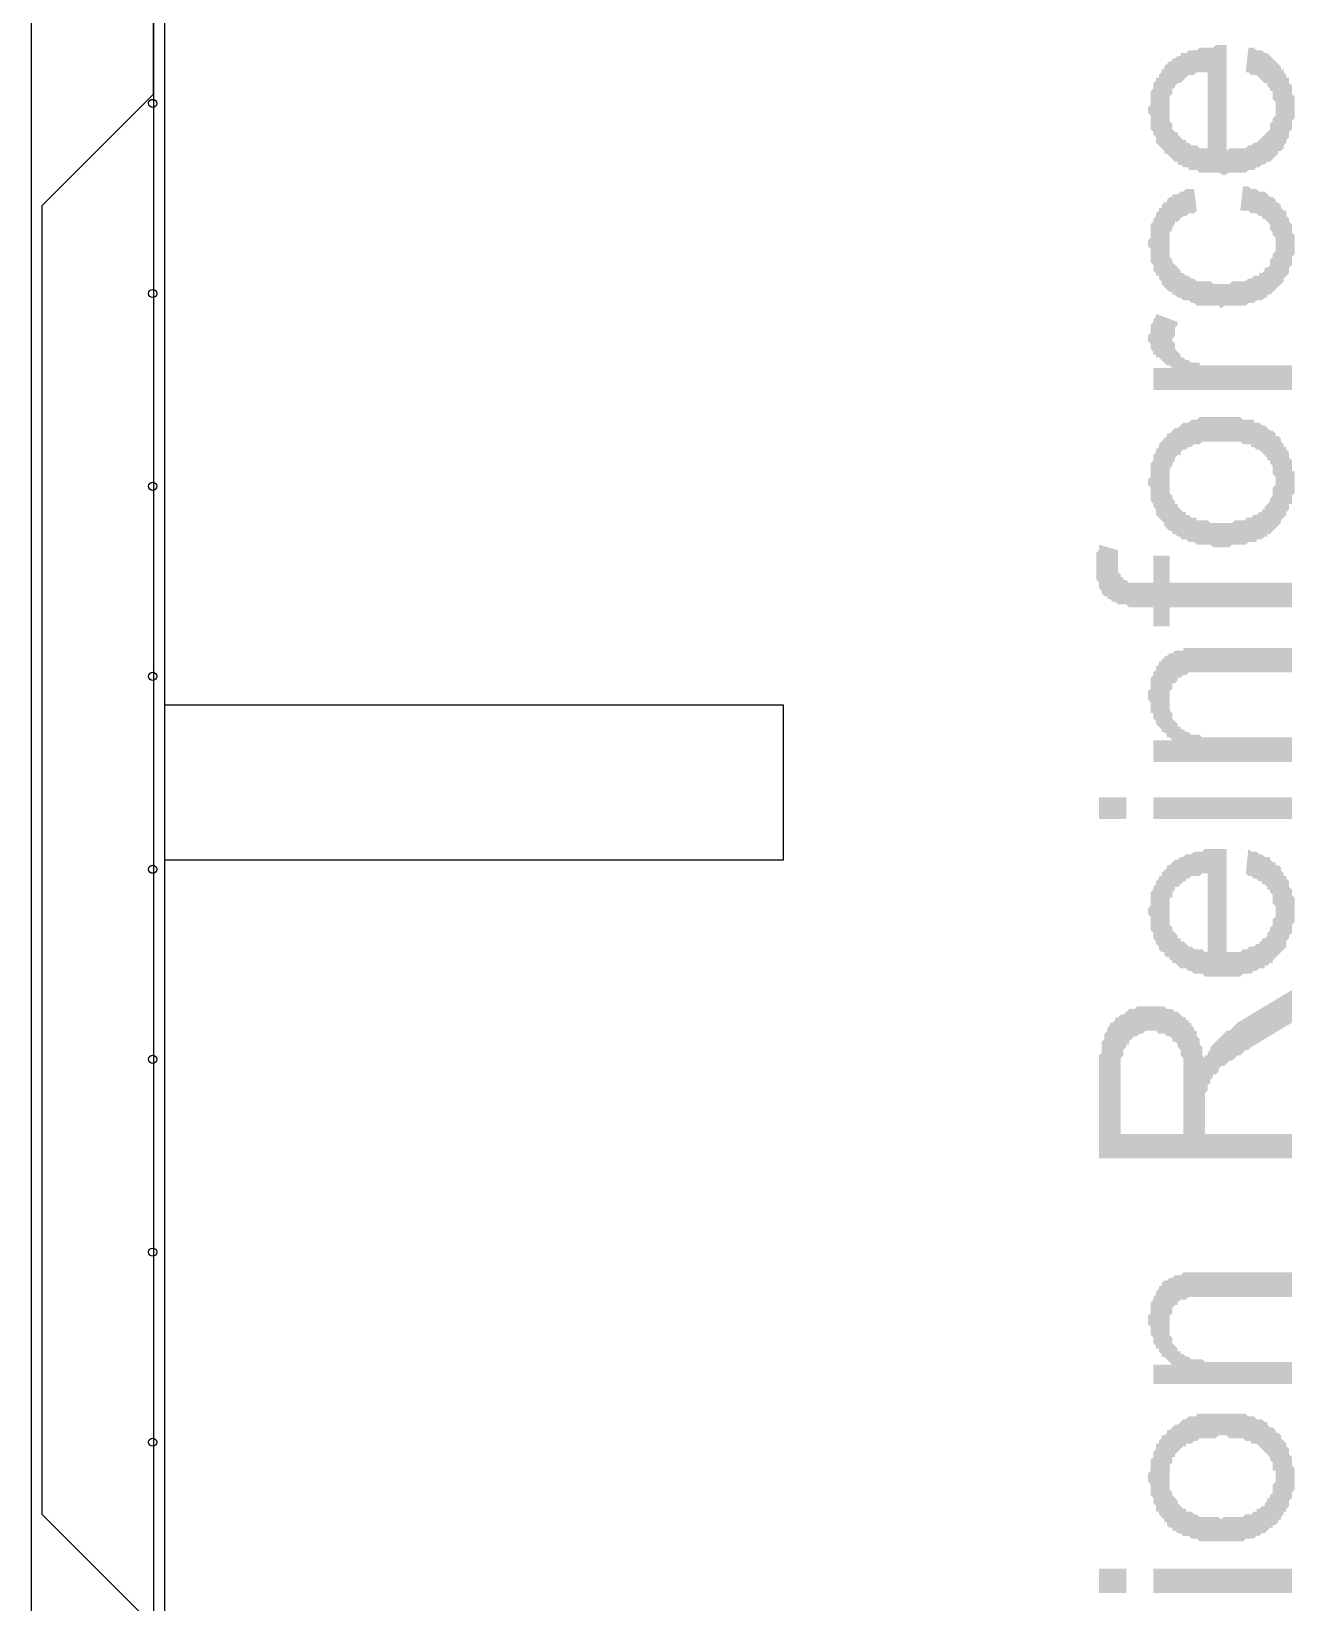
# Model space of a CAD drawing. Header units: millimetres. Extents: x 1427 to 15417, y 3138 to 22257.
# Drawn here: x 12480 to 14130, y 7744 to 9796 of the extents above; entities that cross this region are included whole.
import ezdxf

# ---------------------------------------------------------------- set-up
doc = ezdxf.new("R2010")
doc.units = ezdxf.units.MM
doc.layers.add('PDF_0', color=7, linetype='Continuous')

msp = doc.modelspace()

# ---------------------------------------------------------------- hatches: boundary and pattern name
at = {"layer": 'PDF_0', "transparency": 33554559}
h = msp.add_hatch(color=256, dxfattribs=at)
h.paths.add_polyline_path([(14065.8, 9742.9), (14069.3, 9774.9), (14072.9, 9774.9), (14076.4, 9774.9), (14079.9, 9771.3), (14083.5, 9771.3), (14087, 9771.3), (14090.6, 9767.8), (14094.1, 9767.8), (14097.7, 9764.2), (14097.7, 9764.2), (14101.2, 9760.7), (14104.8, 9757.1), (14104.8, 9757.1), (14108.3, 9753.6), (14111.9, 9750), (14111.9, 9750), (14111.9, 9746.5), (14115.4, 9746.5), (14115.4, 9742.9), (14119, 9739.4), (14119, 9735.8), (14122.5, 9735.8), (14122.5, 9732.3), (14122.5, 9728.7), (14126.1, 9725.2), (14126.1, 9721.6), (14126.1, 9718.1), (14126.1, 9714.6), (14129.6, 9711), (14129.6, 9707.5), (14129.6, 9703.9), (14129.6, 9700.4), (14129.6, 9696.8), (14129.6, 9696.8), (14129.6, 9693.3), (14129.6, 9689.7), (14129.6, 9686.2), (14129.6, 9682.6), (14126.1, 9679.1), (14126.1, 9675.5), (14126.1, 9672), (14126.1, 9668.4), (14122.5, 9664.9), (14122.5, 9661.3), (14122.5, 9657.8), (14119, 9654.3), (14119, 9650.7), (14119, 9650.7), (14115.4, 9647.2), (14115.4, 9643.6), (14111.9, 9640.1), (14108.3, 9640.1), (14108.3, 9636.5), (14104.8, 9633), (14104.8, 9633), (14101.2, 9629.4), (14101.2, 9629.4), (14097.7, 9625.9), (14094.1, 9625.9), (14090.6, 9622.3), (14090.6, 9622.3), (14087, 9622.3), (14083.5, 9618.8), (14079.9, 9618.8), (14076.4, 9615.2), (14076.4, 9615.2), (14072.9, 9615.2), (14069.3, 9615.2), (14065.8, 9611.7), (14062.2, 9611.7), (14058.7, 9611.7), (14055.1, 9611.7), (14051.6, 9611.7), (14048, 9611.7), (14044.5, 9611.7), (14037.4, 9608.1), (14037.4, 9608.1), (14030.3, 9611.7), (14026.7, 9611.7), (14023.2, 9611.7), (14019.6, 9611.7), (14016.1, 9611.7), (14012.6, 9611.7), (14009, 9611.7), (14005.5, 9611.7), (14001.9, 9615.2), (13998.4, 9615.2), (13994.8, 9615.2), (13991.3, 9615.2), (13991.3, 9618.8), (13987.7, 9618.8), (13984.2, 9618.8), (13980.6, 9622.3), (13977.1, 9622.3), (13977.1, 9625.9), (13973.5, 9625.9), (13970, 9629.4), (13970, 9629.4), (13966.4, 9633), (13966.4, 9633), (13962.9, 9636.5), (13959.3, 9636.5), (13959.3, 9640.1), (13955.8, 9643.6), (13952.3, 9647.2), (13952.3, 9647.2), (13948.7, 9650.7), (13948.7, 9654.3), (13948.7, 9657.8), (13945.2, 9661.3), (13945.2, 9664.9), (13945.2, 9664.9), (13941.6, 9668.4), (13941.6, 9672), (13941.6, 9675.5), (13941.6, 9679.1), (13941.6, 9682.6), (13941.6, 9686.2), (13938.1, 9689.7), (13938.1, 9693.3), (13938.1, 9693.3), (13938.1, 9696.8), (13941.6, 9700.4), (13941.6, 9703.9), (13941.6, 9707.5), (13941.6, 9711), (13941.6, 9714.6), (13941.6, 9718.1), (13945.2, 9721.6), (13945.2, 9725.2), (13945.2, 9728.7), (13948.7, 9732.3), (13948.7, 9735.8), (13952.3, 9735.8), (13952.3, 9739.4), (13955.8, 9742.9), (13955.8, 9746.5), (13959.3, 9746.5), (13959.3, 9750), (13962.9, 9753.6), (13962.9, 9753.6), (13966.4, 9757.1), (13970, 9757.1), (13970, 9760.7), (13973.5, 9760.7), (13977.1, 9764.2), (13980.6, 9764.2), (13980.6, 9767.8), (13984.2, 9767.8), (13987.7, 9767.8), (13991.3, 9771.3), (13994.8, 9771.3), (13998.4, 9771.3), (14001.9, 9771.3), (14005.5, 9774.9), (14009, 9774.9), (14012.6, 9774.9), (14016.1, 9774.9), (14019.6, 9774.9), (14023.2, 9774.9), (14026.7, 9778.4), (14030.3, 9778.4), (14033.8, 9778.4), (14033.8, 9778.4), (14037.4, 9778.4), (14040.9, 9778.4), (14040.9, 9778.4), (14040.9, 9640.1), (14044.5, 9643.6), (14051.6, 9643.6), (14055.1, 9643.6), (14058.7, 9643.6), (14062.2, 9643.6), (14065.8, 9643.6), (14069.3, 9647.2), (14069.3, 9647.2), (14072.9, 9647.2), (14076.4, 9650.7), (14079.9, 9650.7), (14083.5, 9654.3), (14083.5, 9654.3), (14087, 9657.8), (14087, 9657.8), (14090.6, 9661.3), (14094.1, 9664.9), (14094.1, 9664.9), (14097.7, 9668.4), (14097.7, 9672), (14097.7, 9675.5), (14101.2, 9679.1), (14101.2, 9682.6), (14101.2, 9682.6), (14104.8, 9686.2), (14104.8, 9689.7), (14104.8, 9693.3), (14104.8, 9696.8), (14104.8, 9700.4), (14104.8, 9703.9), (14101.2, 9707.5), (14101.2, 9711), (14101.2, 9714.6), (14101.2, 9718.1), (14097.7, 9718.1), (14097.7, 9721.6), (14094.1, 9725.2), (14094.1, 9728.7), (14090.6, 9728.7), (14087, 9732.3), (14087, 9732.3), (14083.5, 9735.8), (14079.9, 9739.4), (14076.4, 9739.4), (14072.9, 9739.4), (14069.3, 9742.9), (14065.8, 9742.9), (14065.8, 9742.9)], flags=0)
h.paths.add_polyline_path([(14016.1, 9643.6), (14016.1, 9742.9), (14012.6, 9742.9), (14009, 9742.9), (14005.5, 9742.9), (14001.9, 9742.9), (13998.4, 9739.4), (13994.8, 9739.4), (13991.3, 9739.4), (13987.7, 9735.8), (13987.7, 9735.8), (13984.2, 9732.3), (13984.2, 9732.3), (13980.6, 9728.7), (13977.1, 9728.7), (13973.5, 9725.2), (13973.5, 9721.6), (13970, 9721.6), (13970, 9718.1), (13970, 9714.6), (13966.4, 9711), (13966.4, 9707.5), (13966.4, 9703.9), (13966.4, 9700.4), (13966.4, 9696.8), (13966.4, 9693.3), (13966.4, 9689.7), (13966.4, 9686.2), (13966.4, 9682.6), (13966.4, 9682.6), (13966.4, 9679.1), (13970, 9675.5), (13970, 9672), (13970, 9668.4), (13973.5, 9664.9), (13977.1, 9664.9), (13977.1, 9661.3), (13980.6, 9657.8), (13980.6, 9657.8), (13984.2, 9654.3), (13987.7, 9654.3), (13987.7, 9650.7), (13991.3, 9650.7), (13994.8, 9647.2), (13998.4, 9647.2), (14001.9, 9647.2), (14005.5, 9643.6), (14009, 9643.6), (14012.6, 9643.6), (14016.1, 9643.6), (14016.1, 9643.6)], flags=0)
for points in [[(14058.7, 9562), (14062.2, 9593.9), (14065.8, 9593.9), (14069.3, 9593.9), (14072.9, 9590.4), (14076.4, 9590.4), (14079.9, 9590.4), (14083.5, 9586.8), (14087, 9586.8), (14090.6, 9586.8), (14094.1, 9583.3), (14094.1, 9583.3), (14097.7, 9579.8), (14101.2, 9579.8), (14104.8, 9576.2), (14104.8, 9572.7), (14108.3, 9572.7), (14111.9, 9569.1), (14111.9, 9569.1), (14111.9, 9565.6), (14115.4, 9562), (14119, 9562), (14119, 9558.5), (14119, 9554.9), (14122.5, 9551.4), (14122.5, 9547.8), (14126.1, 9544.3), (14126.1, 9544.3), (14126.1, 9540.7), (14126.1, 9537.2), (14126.1, 9533.6), (14129.6, 9530.1), (14129.6, 9526.5), (14129.6, 9523), (14129.6, 9519.5), (14129.6, 9515.9), (14129.6, 9512.4), (14129.6, 9508.8), (14129.6, 9505.3), (14126.1, 9501.7), (14126.1, 9498.2), (14126.1, 9494.6), (14126.1, 9491.1), (14122.5, 9487.5), (14122.5, 9484), (14122.5, 9480.4), (14119, 9476.9), (14119, 9476.9), (14115.4, 9473.3), (14115.4, 9469.8), (14111.9, 9466.2), (14111.9, 9466.2), (14108.3, 9462.7), (14104.8, 9459.2), (14104.8, 9459.2), (14101.2, 9455.6), (14101.2, 9455.6), (14097.7, 9452.1), (14094.1, 9452.1), (14094.1, 9448.5), (14090.6, 9448.5), (14087, 9445), (14083.5, 9445), (14079.9, 9445), (14076.4, 9441.4), (14076.4, 9441.4), (14072.9, 9441.4), (14069.3, 9441.4), (14065.8, 9437.9), (14062.2, 9437.9), (14058.7, 9437.9), (14055.1, 9437.9), (14051.6, 9437.9), (14048, 9437.9), (14044.5, 9437.9), (14037.4, 9437.9), (14033.8, 9434.3), (14033.8, 9434.3), (14030.3, 9437.9), (14026.7, 9437.9), (14023.2, 9437.9), (14019.6, 9437.9), (14016.1, 9437.9), (14012.6, 9437.9), (14009, 9437.9), (14005.5, 9437.9), (14001.9, 9437.9), (13998.4, 9441.4), (13994.8, 9441.4), (13994.8, 9441.4), (13991.3, 9445), (13987.7, 9445), (13984.2, 9445), (13984.2, 9445), (13980.6, 9448.5), (13977.1, 9448.5), (13973.5, 9452.1), (13970, 9452.1), (13970, 9455.6), (13966.4, 9455.6), (13962.9, 9459.2), (13959.3, 9462.7), (13959.3, 9462.7), (13955.8, 9466.2), (13955.8, 9469.8), (13952.3, 9473.3), (13952.3, 9473.3), (13952.3, 9476.9), (13948.7, 9476.9), (13948.7, 9480.4), (13945.2, 9484), (13945.2, 9487.5), (13945.2, 9491.1), (13941.6, 9494.6), (13941.6, 9498.2), (13941.6, 9501.7), (13941.6, 9505.3), (13941.6, 9508.8), (13941.6, 9512.4), (13938.1, 9515.9), (13938.1, 9519.5), (13938.1, 9519.5), (13938.1, 9523), (13941.6, 9526.5), (13941.6, 9530.1), (13941.6, 9533.6), (13941.6, 9537.2), (13941.6, 9540.7), (13941.6, 9544.3), (13945.2, 9547.8), (13945.2, 9551.4), (13945.2, 9551.4), (13948.7, 9554.9), (13948.7, 9558.5), (13952.3, 9562), (13952.3, 9565.6), (13955.8, 9565.6), (13955.8, 9565.6), (13955.8, 9569.1), (13959.3, 9572.7), (13962.9, 9572.7), (13962.9, 9576.2), (13966.4, 9579.8), (13970, 9579.8), (13970, 9583.3), (13973.5, 9583.3), (13977.1, 9583.3), (13980.6, 9586.8), (13984.2, 9586.8), (13987.7, 9590.4), (13991.3, 9590.4), (13994.8, 9590.4), (13998.4, 9590.4), (14001.9, 9562), (13998.4, 9558.5), (13994.8, 9558.5), (13991.3, 9558.5), (13987.7, 9554.9), (13984.2, 9554.9), (13980.6, 9551.4), (13980.6, 9551.4), (13977.1, 9547.8), (13973.5, 9547.8), (13973.5, 9547.8), (13973.5, 9544.3), (13970, 9540.7), (13970, 9537.2), (13966.4, 9533.6), (13966.4, 9530.1), (13966.4, 9526.5), (13966.4, 9523), (13966.4, 9519.5), (13966.4, 9519.5), (13966.4, 9515.9), (13966.4, 9512.4), (13966.4, 9508.8), (13966.4, 9505.3), (13966.4, 9501.7), (13970, 9498.2), (13970, 9498.2), (13970, 9494.6), (13973.5, 9491.1), (13977.1, 9487.5), (13977.1, 9487.5), (13980.6, 9484), (13980.6, 9480.4), (13984.2, 9480.4), (13984.2, 9480.4), (13987.7, 9476.9), (13991.3, 9476.9), (13994.8, 9473.3), (13994.8, 9473.3), (13998.4, 9473.3), (14001.9, 9469.8), (14005.5, 9469.8), (14009, 9469.8), (14012.6, 9469.8), (14016.1, 9469.8), (14019.6, 9469.8), (14023.2, 9466.2), (14026.7, 9466.2), (14033.8, 9466.2), (14033.8, 9466.2), (14037.4, 9466.2), (14044.5, 9466.2), (14048, 9469.8), (14051.6, 9469.8), (14055.1, 9469.8), (14058.7, 9469.8), (14062.2, 9469.8), (14065.8, 9469.8), (14069.3, 9473.3), (14072.9, 9473.3), (14072.9, 9473.3), (14076.4, 9476.9), (14079.9, 9476.9), (14083.5, 9476.9), (14083.5, 9480.4), (14087, 9480.4), (14087, 9480.4), (14090.6, 9484), (14090.6, 9487.5), (14094.1, 9487.5), (14097.7, 9491.1), (14097.7, 9494.6), (14097.7, 9498.2), (14101.2, 9501.7), (14101.2, 9501.7), (14101.2, 9505.3), (14104.8, 9508.8), (14104.8, 9512.4), (14104.8, 9515.9), (14104.8, 9519.5), (14104.8, 9523), (14104.8, 9526.5), (14101.2, 9530.1), (14101.2, 9533.6), (14101.2, 9533.6), (14097.7, 9537.2), (14097.7, 9540.7), (14097.7, 9544.3), (14094.1, 9547.8), (14094.1, 9547.8), (14090.6, 9551.4), (14087, 9551.4), (14087, 9554.9), (14083.5, 9554.9), (14079.9, 9558.5), (14076.4, 9558.5), (14072.9, 9558.5), (14069.3, 9562), (14065.8, 9562), (14062.2, 9562), (14058.7, 9562), (14058.7, 9562)], [(14126.1, 9327.9), (13945.2, 9327.9), (13945.2, 9356.3), (13970, 9356.3), (13966.4, 9359.8), (13962.9, 9359.8), (13959.4, 9363.4), (13955.8, 9366.9), (13955.8, 9366.9), (13952.3, 9370.5), (13948.7, 9370.5), (13948.7, 9374), (13945.2, 9374), (13945.2, 9377.6), (13945.2, 9377.6), (13941.6, 9381.1), (13941.6, 9384.7), (13941.6, 9388.2), (13938.1, 9391.8), (13938.1, 9395.3), (13938.1, 9395.3), (13938.1, 9398.8), (13941.6, 9402.4), (13941.6, 9405.9), (13941.6, 9409.5), (13941.6, 9413), (13945.2, 9416.6), (13945.2, 9416.6), (13945.2, 9420.1), (13948.7, 9423.7), (13948.7, 9427.2), (13977.1, 9416.6), (13977.1, 9413), (13973.5, 9409.5), (13973.5, 9405.9), (13973.5, 9402.4), (13973.5, 9398.8), (13970, 9395.3), (13970, 9395.3), (13970, 9391.8), (13973.5, 9388.2), (13973.5, 9384.7), (13973.5, 9381.1), (13977.1, 9377.6), (13977.1, 9377.6), (13980.6, 9374), (13980.6, 9370.5), (13984.2, 9370.5), (13987.7, 9366.9), (13991.3, 9366.9), (13994.8, 9363.4), (13994.8, 9363.4), (13998.4, 9363.4), (14001.9, 9363.4), (14005.5, 9363.4), (14005.5, 9359.8), (14009, 9359.8), (14012.6, 9359.8), (14016.1, 9359.8), (14019.7, 9359.8), (14023.2, 9359.8), (14026.7, 9359.8), (14030.3, 9359.8), (14126.1, 9359.8)], [(14126.1, 9044.1), (13966.4, 9044.1), (13966.4, 9019.3), (13945.2, 9019.3), (13945.2, 9044.1), (13923.9, 9044.1), (13920.3, 9044.1), (13916.8, 9044.1), (13913.2, 9044.1), (13909.7, 9047.7), (13906.1, 9047.7), (13902.6, 9047.7), (13899.1, 9047.7), (13899.1, 9047.7), (13895.5, 9051.2), (13892, 9051.2), (13888.4, 9054.8), (13884.9, 9054.8), (13884.9, 9058.3), (13881.3, 9058.3), (13877.8, 9061.9), (13877.8, 9065.4), (13877.8, 9065.4), (13874.2, 9069), (13874.2, 9072.5), (13874.2, 9076.1), (13870.7, 9079.6), (13870.7, 9083.1), (13870.7, 9086.7), (13870.7, 9090.2), (13870.7, 9093.8), (13870.7, 9093.8), (13870.7, 9097.3), (13870.7, 9100.9), (13870.7, 9104.4), (13870.7, 9108), (13870.7, 9111.5), (13870.7, 9115.1), (13874.2, 9118.6), (13874.2, 9122.2), (13874.2, 9125.7), (13899.1, 9118.6), (13899.1, 9115.1), (13899.1, 9111.5), (13899.1, 9108), (13899.1, 9104.4), (13899.1, 9100.9), (13899.1, 9100.9), (13899.1, 9097.3), (13899.1, 9093.8), (13899.1, 9090.2), (13902.6, 9086.7), (13902.6, 9083.1), (13902.6, 9083.1), (13906.1, 9083.1), (13906.1, 9079.6), (13909.7, 9079.6), (13913.2, 9076.1), (13916.8, 9076.1), (13920.3, 9076.1), (13923.9, 9076.1), (13927.4, 9076.1), (13945.2, 9076.1), (13945.2, 9111.5), (13966.4, 9111.5), (13966.4, 9076.1), (14126.1, 9076.1)], [(14126.1, 8841.9), (13945.2, 8841.9), (13945.2, 8870.3), (13970, 8870.3), (13966.4, 8873.9), (13962.9, 8873.9), (13962.9, 8877.4), (13959.4, 8881), (13955.8, 8881), (13955.8, 8884.5), (13952.3, 8888.1), (13952.3, 8888.1), (13948.7, 8891.6), (13948.7, 8895.1), (13945.2, 8898.7), (13945.2, 8902.2), (13945.2, 8905.8), (13941.6, 8905.8), (13941.6, 8909.3), (13941.6, 8912.9), (13941.6, 8916.4), (13941.6, 8920), (13938.1, 8923.5), (13938.1, 8927.1), (13938.1, 8930.6), (13938.1, 8934.2), (13941.6, 8937.7), (13941.6, 8941.3), (13941.6, 8941.3), (13941.6, 8944.8), (13941.6, 8948.4), (13941.6, 8951.9), (13945.2, 8955.4), (13945.2, 8959), (13948.7, 8962.5), (13948.7, 8966.1), (13952.3, 8969.6), (13952.3, 8973.2), (13955.8, 8973.2), (13955.8, 8976.7), (13959.4, 8976.7), (13959.4, 8980.3), (13962.9, 8980.3), (13966.4, 8983.8), (13970, 8983.8), (13973.5, 8987.4), (13977.1, 8987.4), (13980.6, 8987.4), (13984.2, 8987.4), (13984.2, 8987.4), (13984.2, 8990.9), (13987.7, 8990.9), (13991.3, 8990.9), (13994.8, 8990.9), (13998.4, 8990.9), (14001.9, 8990.9), (14005.5, 8990.9), (14009, 8990.9), (14012.6, 8990.9), (14126.1, 8990.9), (14126.1, 8959), (14016.1, 8959), (14009, 8959), (14005.5, 8959), (14001.9, 8959), (13998.4, 8959), (13994.8, 8959), (13991.3, 8959), (13991.3, 8959), (13987.7, 8955.4), (13987.7, 8955.4), (13984.2, 8955.4), (13980.6, 8951.9), (13977.1, 8951.9), (13977.1, 8948.4), (13973.5, 8944.8), (13970, 8944.8), (13970, 8941.3), (13970, 8937.7), (13966.4, 8934.2), (13966.4, 8930.6), (13966.4, 8927.1), (13966.4, 8923.5), (13966.4, 8923.5), (13966.4, 8920), (13966.4, 8916.4), (13966.4, 8912.9), (13966.4, 8909.3), (13970, 8905.8), (13970, 8902.2), (13970, 8898.7), (13973.5, 8895.1), (13973.5, 8895.1), (13977.1, 8891.6), (13977.1, 8888.1), (13980.6, 8888.1), (13980.6, 8884.5), (13984.2, 8884.5), (13987.7, 8881), (13987.7, 8881), (13991.3, 8881), (13994.8, 8877.4), (13998.4, 8877.4), (14001.9, 8877.4), (14005.5, 8877.4), (14009, 8873.9), (14012.6, 8873.9), (14016.1, 8873.9), (14019.7, 8873.9), (14026.7, 8873.9), (14126.1, 8873.9)], [(14126.1, 8029.6), (13945.2, 8029.6), (13945.2, 8054.5), (13970, 8054.5), (13966.4, 8058), (13962.9, 8061.6), (13962.9, 8061.6), (13959.4, 8065.1), (13955.8, 8065.1), (13955.8, 8068.7), (13952.3, 8072.2), (13952.3, 8075.7), (13948.7, 8075.7), (13948.7, 8079.3), (13945.2, 8082.8), (13945.2, 8086.4), (13945.2, 8089.9), (13941.6, 8093.5), (13941.6, 8093.5), (13941.6, 8097), (13941.6, 8100.6), (13941.6, 8104.1), (13938.1, 8107.7), (13938.1, 8111.2), (13938.1, 8114.8), (13938.1, 8118.3), (13941.6, 8121.9), (13941.6, 8125.4), (13941.6, 8129), (13941.6, 8132.5), (13941.6, 8136), (13941.6, 8136), (13945.2, 8139.6), (13945.2, 8143.1), (13948.7, 8146.7), (13948.7, 8150.2), (13952.3, 8153.8), (13952.3, 8157.3), (13955.8, 8157.3), (13955.8, 8160.9), (13959.4, 8164.4), (13959.4, 8164.4), (13962.9, 8164.4), (13966.4, 8168), (13970, 8168), (13973.5, 8171.5), (13977.1, 8171.5), (13980.6, 8171.5), (13984.2, 8175.1), (13984.2, 8175.1), (13984.2, 8175.1), (13987.7, 8175.1), (13991.3, 8175.1), (13994.8, 8175.1), (13998.4, 8175.1), (14001.9, 8175.1), (14005.5, 8175.1), (14009, 8175.1), (14012.6, 8175.1), (14126.1, 8175.1), (14126.1, 8143.1), (14016.1, 8143.1), (14009, 8143.1), (14005.5, 8143.1), (14001.9, 8143.1), (13998.4, 8143.1), (13994.8, 8143.1), (13991.3, 8143.1), (13991.3, 8143.1), (13987.7, 8139.6), (13987.7, 8139.6), (13984.2, 8139.6), (13980.6, 8139.6), (13977.1, 8136), (13977.1, 8132.5), (13973.5, 8132.5), (13970, 8129), (13970, 8125.4), (13970, 8121.9), (13966.4, 8118.3), (13966.4, 8114.8), (13966.4, 8111.2), (13966.4, 8107.7), (13966.4, 8107.7), (13966.4, 8104.1), (13966.4, 8100.6), (13966.4, 8097), (13966.4, 8093.5), (13970, 8089.9), (13970, 8086.4), (13970, 8082.8), (13973.5, 8079.3), (13973.5, 8079.3), (13977.1, 8075.7), (13977.1, 8072.2), (13980.6, 8072.2), (13980.6, 8068.7), (13984.2, 8068.7), (13987.7, 8065.1), (13987.7, 8065.1), (13991.3, 8065.1), (13994.8, 8061.6), (13998.4, 8061.6), (14001.9, 8061.6), (14005.5, 8061.6), (14009, 8061.6), (14012.6, 8058), (14016.1, 8058), (14019.7, 8058), (14026.7, 8058), (14126.1, 8058)]]:
    msp.add_hatch(color=256, dxfattribs=at).paths.add_polyline_path(points)
h = msp.add_hatch(color=256, dxfattribs=at)
h.paths.add_polyline_path([(14033.8, 9122.2), (14030.3, 9122.2), (14026.7, 9122.2), (14023.2, 9122.2), (14019.6, 9125.7), (14016.1, 9125.7), (14012.6, 9125.7), (14009, 9125.7), (14005.5, 9125.7), (14001.9, 9125.7), (13998.4, 9129.3), (13994.8, 9129.3), (13991.3, 9129.3), (13987.7, 9132.8), (13984.2, 9132.8), (13980.6, 9132.8), (13980.6, 9136.4), (13977.1, 9136.4), (13973.5, 9139.9), (13970, 9139.9), (13970, 9143.5), (13966.4, 9143.5), (13962.9, 9147), (13962.9, 9147), (13959.3, 9150.5), (13959.3, 9150.5), (13959.3, 9154.1), (13955.8, 9157.6), (13952.3, 9161.2), (13952.3, 9161.2), (13948.7, 9164.7), (13948.7, 9168.3), (13948.7, 9171.8), (13945.2, 9175.4), (13945.2, 9178.9), (13945.2, 9178.9), (13941.6, 9182.5), (13941.6, 9186), (13941.6, 9189.6), (13941.6, 9193.1), (13941.6, 9196.7), (13941.6, 9200.2), (13938.1, 9203.8), (13938.1, 9207.3), (13938.1, 9207.3), (13938.1, 9210.8), (13941.6, 9214.4), (13941.6, 9217.9), (13941.6, 9221.5), (13941.6, 9225), (13941.6, 9228.6), (13941.6, 9232.1), (13945.2, 9235.7), (13945.2, 9239.2), (13945.2, 9242.8), (13948.7, 9246.3), (13948.7, 9249.9), (13948.7, 9249.9), (13952.3, 9253.4), (13952.3, 9257), (13955.8, 9260.5), (13955.8, 9260.5), (13959.3, 9264.1), (13962.9, 9267.6), (13962.9, 9271.1), (13966.4, 9271.1), (13970, 9274.7), (13970, 9274.7), (13973.5, 9278.2), (13977.1, 9278.2), (13980.6, 9281.8), (13980.6, 9281.8), (13984.2, 9285.3), (13987.7, 9285.3), (13991.3, 9285.3), (13994.8, 9288.9), (13998.4, 9288.9), (14001.9, 9288.9), (14001.9, 9288.9), (14005.5, 9292.4), (14009, 9292.4), (14012.6, 9292.4), (14016.1, 9292.4), (14023.2, 9292.4), (14026.7, 9292.4), (14030.3, 9292.4), (14030.3, 9292.4), (14037.4, 9292.4), (14040.9, 9292.4), (14044.5, 9292.4), (14048, 9292.4), (14051.6, 9292.4), (14055.1, 9292.4), (14058.7, 9292.4), (14062.2, 9288.9), (14065.8, 9288.9), (14069.3, 9288.9), (14072.9, 9288.9), (14076.4, 9288.9), (14076.4, 9285.3), (14079.9, 9285.3), (14083.5, 9285.3), (14087, 9281.8), (14087, 9281.8), (14090.6, 9281.8), (14094.1, 9278.2), (14094.1, 9278.2), (14097.7, 9274.7), (14101.2, 9274.7), (14104.8, 9271.1), (14104.8, 9267.6), (14108.3, 9267.6), (14111.9, 9264.1), (14111.9, 9260.5), (14115.4, 9257), (14115.4, 9253.4), (14119, 9253.4), (14119, 9249.9), (14122.5, 9246.3), (14122.5, 9242.8), (14122.5, 9239.2), (14126.1, 9235.7), (14126.1, 9232.1), (14126.1, 9228.6), (14126.1, 9225), (14126.1, 9221.5), (14129.6, 9221.5), (14129.6, 9217.9), (14129.6, 9214.4), (14129.6, 9210.8), (14129.6, 9207.3), (14129.6, 9203.8), (14129.6, 9200.2), (14129.6, 9196.7), (14129.6, 9193.1), (14126.1, 9189.6), (14126.1, 9186), (14126.1, 9182.5), (14126.1, 9178.9), (14122.5, 9178.9), (14122.5, 9175.4), (14122.5, 9171.8), (14119, 9168.3), (14119, 9164.7), (14115.4, 9161.2), (14115.4, 9161.2), (14111.9, 9157.6), (14111.9, 9154.1), (14108.3, 9150.5), (14108.3, 9150.5), (14104.8, 9147), (14104.8, 9147), (14101.2, 9143.5), (14101.2, 9143.5), (14097.7, 9139.9), (14094.1, 9139.9), (14094.1, 9136.4), (14090.6, 9136.4), (14087, 9132.8), (14083.5, 9132.8), (14079.9, 9132.8), (14079.9, 9129.3), (14076.4, 9129.3), (14072.9, 9129.3), (14069.3, 9129.3), (14065.8, 9125.7), (14062.2, 9125.7), (14058.7, 9125.7), (14055.1, 9125.7), (14051.6, 9125.7), (14048, 9125.7), (14044.5, 9122.2), (14040.9, 9122.2), (14033.8, 9122.2), (14033.8, 9122.2)], flags=0)
h.paths.add_polyline_path([(14033.8, 9154.1), (14037.4, 9154.1), (14040.9, 9154.1), (14048, 9154.1), (14051.6, 9157.6), (14055.1, 9157.6), (14058.7, 9157.6), (14062.2, 9157.6), (14065.8, 9157.6), (14065.8, 9161.2), (14069.3, 9161.2), (14072.9, 9161.2), (14076.4, 9164.7), (14079.9, 9164.7), (14079.9, 9164.7), (14083.5, 9168.3), (14087, 9168.3), (14087, 9171.8), (14090.6, 9171.8), (14090.6, 9175.4), (14094.1, 9178.9), (14094.1, 9178.9), (14097.7, 9182.5), (14097.7, 9186), (14101.2, 9189.6), (14101.2, 9193.1), (14101.2, 9196.7), (14101.2, 9200.2), (14104.8, 9203.8), (14104.8, 9203.8), (14104.8, 9207.3), (14104.8, 9210.8), (14104.8, 9214.4), (14101.2, 9217.9), (14101.2, 9221.5), (14101.2, 9225), (14101.2, 9228.6), (14097.7, 9232.1), (14097.7, 9235.7), (14094.1, 9235.7), (14094.1, 9239.2), (14090.6, 9242.8), (14087, 9246.3), (14087, 9246.3), (14083.5, 9249.9), (14083.5, 9249.9), (14079.9, 9249.9), (14076.4, 9253.4), (14072.9, 9253.4), (14072.9, 9257), (14069.3, 9257), (14065.8, 9257), (14062.2, 9257), (14058.7, 9260.5), (14055.1, 9260.5), (14051.6, 9260.5), (14048, 9260.5), (14044.5, 9260.5), (14040.9, 9260.5), (14033.8, 9260.5), (14033.8, 9260.5), (14030.3, 9260.5), (14026.7, 9260.5), (14019.6, 9260.5), (14016.1, 9260.5), (14012.6, 9260.5), (14009, 9260.5), (14005.5, 9257), (14001.9, 9257), (14001.9, 9257), (13998.4, 9257), (13994.8, 9253.4), (13991.3, 9253.4), (13987.7, 9249.9), (13987.7, 9249.9), (13984.2, 9249.9), (13980.6, 9246.3), (13980.6, 9242.8), (13977.1, 9242.8), (13973.5, 9239.2), (13973.5, 9235.7), (13970, 9232.1), (13970, 9228.6), (13970, 9228.6), (13966.4, 9225), (13966.4, 9221.5), (13966.4, 9217.9), (13966.4, 9214.4), (13966.4, 9210.8), (13966.4, 9207.3), (13966.4, 9203.8), (13966.4, 9200.2), (13966.4, 9196.7), (13966.4, 9193.1), (13966.4, 9193.1), (13970, 9189.6), (13970, 9186), (13973.5, 9182.5), (13973.5, 9178.9), (13977.1, 9178.9), (13977.1, 9175.4), (13980.6, 9171.8), (13980.6, 9171.8), (13984.2, 9168.3), (13987.7, 9168.3), (13987.7, 9164.7), (13991.3, 9164.7), (13994.8, 9161.2), (13998.4, 9161.2), (14001.9, 9161.2), (14001.9, 9157.6), (14005.5, 9157.6), (14009, 9157.6), (14012.6, 9157.6), (14016.1, 9157.6), (14019.6, 9154.1), (14026.7, 9154.1), (14030.3, 9154.1), (14033.8, 9154.1), (14033.8, 9154.1)], flags=0)
h = msp.add_hatch(color=256, dxfattribs=at)
h.paths.add_polyline_path([(14065.8, 8696.5), (14069.3, 8728.4), (14072.9, 8724.9), (14076.4, 8724.9), (14079.9, 8724.9), (14083.5, 8721.3), (14087, 8721.3), (14090.6, 8717.8), (14094.1, 8717.8), (14097.7, 8717.8), (14097.7, 8714.2), (14101.2, 8710.7), (14104.8, 8710.7), (14104.8, 8707.1), (14108.3, 8707.1), (14111.9, 8703.6), (14111.9, 8700.1), (14111.9, 8700.1), (14115.4, 8696.5), (14115.4, 8693), (14119, 8693), (14119, 8689.4), (14122.5, 8685.9), (14122.5, 8682.3), (14122.5, 8678.8), (14126.1, 8675.2), (14126.1, 8671.7), (14126.1, 8671.7), (14126.1, 8668.1), (14129.6, 8664.6), (14129.6, 8661), (14129.6, 8653.9), (14129.6, 8650.4), (14129.6, 8646.8), (14129.6, 8646.8), (14129.6, 8643.3), (14129.6, 8639.8), (14129.6, 8636.2), (14129.6, 8632.7), (14126.1, 8629.1), (14126.1, 8625.6), (14126.1, 8622), (14126.1, 8618.5), (14122.5, 8614.9), (14122.5, 8611.4), (14122.5, 8611.4), (14119, 8607.8), (14119, 8604.3), (14119, 8600.7), (14115.4, 8597.2), (14115.4, 8597.2), (14111.9, 8593.6), (14108.3, 8590.1), (14108.3, 8590.1), (14104.8, 8586.6), (14104.8, 8586.6), (14101.2, 8583), (14101.2, 8579.5), (14097.7, 8579.5), (14094.1, 8575.9), (14090.6, 8575.9), (14090.6, 8572.4), (14087, 8572.4), (14083.5, 8572.4), (14079.9, 8568.8), (14076.4, 8568.8), (14076.4, 8568.8), (14072.9, 8565.3), (14069.3, 8565.3), (14065.8, 8565.3), (14062.2, 8565.3), (14058.7, 8561.7), (14055.1, 8561.7), (14051.6, 8561.7), (14048, 8561.7), (14044.5, 8561.7), (14037.4, 8561.7), (14037.4, 8561.7), (14030.3, 8561.7), (14026.7, 8561.7), (14023.2, 8561.7), (14019.6, 8561.7), (14016.1, 8561.7), (14012.6, 8561.7), (14009, 8565.3), (14005.5, 8565.3), (14001.9, 8565.3), (13998.4, 8565.3), (13994.8, 8568.8), (13991.3, 8568.8), (13991.3, 8568.8), (13987.7, 8572.4), (13984.2, 8572.4), (13980.6, 8572.4), (13977.1, 8575.9), (13977.1, 8575.9), (13973.5, 8579.5), (13970, 8579.5), (13970, 8583), (13966.4, 8583), (13966.4, 8586.6), (13962.9, 8586.6), (13959.3, 8590.1), (13959.3, 8593.6), (13955.8, 8593.6), (13952.3, 8597.2), (13952.3, 8600.7), (13948.7, 8604.3), (13948.7, 8604.3), (13948.7, 8607.8), (13945.2, 8611.4), (13945.2, 8614.9), (13945.2, 8618.5), (13941.6, 8622), (13941.6, 8625.6), (13941.6, 8629.1), (13941.6, 8632.7), (13941.6, 8636.2), (13941.6, 8639.8), (13938.1, 8643.3), (13938.1, 8646.8), (13938.1, 8646.8), (13938.1, 8650.4), (13941.6, 8653.9), (13941.6, 8657.5), (13941.6, 8661), (13941.6, 8664.6), (13941.6, 8668.1), (13941.6, 8671.7), (13945.2, 8675.2), (13945.2, 8675.2), (13945.2, 8678.8), (13948.7, 8682.3), (13948.7, 8685.9), (13952.3, 8689.4), (13952.3, 8693), (13955.8, 8693), (13955.8, 8696.5), (13959.3, 8700.1), (13959.3, 8700.1), (13962.9, 8703.6), (13962.9, 8707.1), (13966.4, 8707.1), (13970, 8710.7), (13970, 8710.7), (13973.5, 8714.2), (13977.1, 8714.2), (13980.6, 8717.8), (13980.6, 8717.8), (13984.2, 8717.8), (13987.7, 8721.3), (13991.3, 8721.3), (13994.8, 8721.3), (13998.4, 8724.9), (14001.9, 8724.9), (14005.5, 8724.9), (14009, 8724.9), (14012.6, 8728.4), (14016.1, 8728.4), (14019.6, 8728.4), (14023.2, 8728.4), (14026.7, 8728.4), (14030.3, 8728.4), (14033.8, 8728.4), (14033.8, 8728.4), (14037.4, 8728.4), (14040.9, 8728.4), (14040.9, 8728.4), (14040.9, 8593.6), (14044.5, 8593.6), (14051.6, 8593.6), (14055.1, 8593.6), (14058.7, 8593.6), (14062.2, 8597.2), (14065.8, 8597.2), (14069.3, 8597.2), (14069.3, 8600.7), (14072.9, 8600.7), (14076.4, 8600.7), (14079.9, 8604.3), (14083.5, 8604.3), (14083.5, 8607.8), (14087, 8607.8), (14087, 8611.4), (14090.6, 8611.4), (14094.1, 8614.9), (14094.1, 8618.5), (14097.7, 8622), (14097.7, 8622), (14097.7, 8625.6), (14101.2, 8629.1), (14101.2, 8632.7), (14101.2, 8636.2), (14104.8, 8639.8), (14104.8, 8643.3), (14104.8, 8646.8), (14104.8, 8646.8), (14104.8, 8650.4), (14104.8, 8653.9), (14101.2, 8657.5), (14101.2, 8661), (14101.2, 8664.6), (14101.2, 8668.1), (14097.7, 8671.7), (14097.7, 8675.2), (14094.1, 8675.2), (14094.1, 8678.8), (14090.6, 8682.3), (14087, 8682.3), (14087, 8685.9), (14083.5, 8685.9), (14079.9, 8689.4), (14076.4, 8689.4), (14072.9, 8693), (14069.3, 8693), (14065.8, 8696.5), (14065.8, 8696.5)], flags=0)
h.paths.add_polyline_path([(14016.1, 8593.6), (14016.1, 8696.5), (14012.6, 8696.5), (14009, 8696.5), (14005.5, 8693), (14001.9, 8693), (13998.4, 8693), (13994.8, 8693), (13991.3, 8689.4), (13987.7, 8689.4), (13987.7, 8685.9), (13984.2, 8685.9), (13984.2, 8685.9), (13980.6, 8682.3), (13977.1, 8678.8), (13973.5, 8678.8), (13973.5, 8675.2), (13970, 8671.7), (13970, 8668.1), (13970, 8664.6), (13966.4, 8664.6), (13966.4, 8661), (13966.4, 8657.5), (13966.4, 8653.9), (13966.4, 8650.4), (13966.4, 8646.8), (13966.4, 8643.3), (13966.4, 8639.8), (13966.4, 8636.2), (13966.4, 8632.7), (13966.4, 8629.1), (13970, 8625.6), (13970, 8622), (13970, 8622), (13973.5, 8618.5), (13977.1, 8614.9), (13977.1, 8611.4), (13980.6, 8611.4), (13980.6, 8607.8), (13984.2, 8607.8), (13987.7, 8604.3), (13987.7, 8604.3), (13991.3, 8600.7), (13994.8, 8600.7), (13998.4, 8597.2), (14001.9, 8597.2), (14005.5, 8597.2), (14009, 8597.2), (14012.6, 8593.6), (14016.1, 8593.6), (14016.1, 8593.6)], flags=0)
h = msp.add_hatch(color=256, dxfattribs=at)
h.paths.add_polyline_path([(14126.1, 8324.1), (13874.2, 8324.1), (13874.2, 8434), (13874.2, 8437.6), (13874.2, 8444.7), (13874.2, 8448.2), (13874.2, 8451.7), (13874.2, 8455.3), (13874.2, 8458.8), (13877.8, 8462.4), (13877.8, 8465.9), (13877.8, 8469.5), (13877.8, 8473), (13877.8, 8476.6), (13877.8, 8476.6), (13881.3, 8480.1), (13881.3, 8483.7), (13881.3, 8487.2), (13881.3, 8487.2), (13884.9, 8490.8), (13884.9, 8494.3), (13888.4, 8497.9), (13888.4, 8501.4), (13892, 8501.4), (13895.5, 8505), (13895.5, 8508.5), (13899.1, 8508.5), (13902.6, 8512), (13906.1, 8512), (13909.7, 8515.6), (13909.7, 8515.6), (13913.2, 8519.1), (13916.8, 8519.1), (13920.3, 8519.1), (13923.9, 8522.7), (13927.4, 8522.7), (13931, 8522.7), (13934.5, 8522.7), (13938.1, 8522.7), (13941.6, 8522.7), (13941.6, 8522.7), (13945.2, 8522.7), (13948.7, 8522.7), (13952.3, 8522.7), (13955.8, 8522.7), (13959.4, 8522.7), (13962.9, 8519.1), (13966.4, 8519.1), (13970, 8519.1), (13973.5, 8515.6), (13977.1, 8515.6), (13977.1, 8515.6), (13980.6, 8512), (13984.2, 8508.5), (13987.7, 8508.5), (13987.7, 8505), (13991.3, 8505), (13991.3, 8501.4), (13994.8, 8501.4), (13994.8, 8497.9), (13998.4, 8494.3), (13998.4, 8490.8), (14001.9, 8490.8), (14001.9, 8487.2), (14001.9, 8483.7), (14005.5, 8480.1), (14005.5, 8476.6), (14005.5, 8473), (14009, 8469.5), (14009, 8465.9), (14009, 8462.4), (14009, 8458.8), (14012.6, 8455.3), (14012.6, 8451.7), (14012.6, 8458.8), (14016.1, 8458.8), (14016.1, 8462.4), (14019.7, 8465.9), (14019.7, 8469.5), (14023.2, 8473), (14023.2, 8473), (14026.7, 8476.6), (14026.7, 8476.6), (14030.3, 8480.1), (14033.8, 8483.7), (14033.8, 8483.7), (14037.4, 8487.2), (14040.9, 8490.8), (14044.5, 8490.8), (14048, 8494.3), (14048, 8494.3), (14051.6, 8497.9), (14055.1, 8501.4), (14055.1, 8501.4), (14126.1, 8544), (14126.1, 8501.4), (14072.9, 8469.5), (14069.3, 8465.9), (14065.8, 8465.9), (14062.2, 8462.4), (14058.7, 8458.8), (14055.1, 8458.8), (14051.6, 8455.3), (14051.6, 8455.3), (14048, 8451.7), (14044.5, 8451.7), (14040.9, 8448.2), (14040.9, 8448.2), (14037.4, 8444.7), (14037.4, 8444.7), (14033.8, 8444.7), (14030.3, 8441.1), (14030.3, 8437.6), (14026.7, 8434), (14023.2, 8434), (14023.2, 8430.5), (14023.2, 8430.5), (14019.7, 8426.9), (14019.7, 8423.4), (14016.1, 8419.8), (14016.1, 8416.3), (14016.1, 8412.7), (14016.1, 8412.7), (14012.6, 8409.2), (14012.6, 8405.6), (14012.6, 8402.1), (14012.6, 8398.5), (14012.6, 8395), (14012.6, 8356), (14126.1, 8356)], flags=0)
h.paths.add_polyline_path([(13984.2, 8356), (13984.2, 8426.9), (13984.2, 8434), (13984.2, 8437.6), (13984.2, 8441.1), (13984.2, 8444.7), (13984.2, 8448.2), (13984.2, 8451.7), (13984.2, 8455.3), (13980.6, 8458.8), (13980.6, 8458.8), (13980.6, 8462.4), (13980.6, 8462.4), (13980.6, 8465.9), (13977.1, 8469.5), (13977.1, 8473), (13973.5, 8476.6), (13970, 8476.6), (13970, 8480.1), (13966.4, 8483.7), (13966.4, 8483.7), (13962.9, 8483.7), (13959.4, 8487.2), (13955.8, 8487.2), (13952.3, 8487.2), (13948.7, 8490.8), (13945.2, 8490.8), (13941.6, 8490.8), (13938.1, 8490.8), (13934.5, 8490.8), (13931, 8487.2), (13931, 8487.2), (13927.4, 8487.2), (13923.9, 8483.7), (13920.3, 8483.7), (13916.8, 8480.1), (13916.8, 8480.1), (13913.2, 8476.6), (13913.2, 8473), (13909.7, 8473), (13909.7, 8469.5), (13906.1, 8465.9), (13906.1, 8465.9), (13906.1, 8462.4), (13906.1, 8458.8), (13902.6, 8455.3), (13902.6, 8451.7), (13902.6, 8448.2), (13902.6, 8444.7), (13902.6, 8437.6), (13902.6, 8437.6), (13902.6, 8356)], flags=0)
h = msp.add_hatch(color=256, dxfattribs=at)
h.paths.add_polyline_path([(14033.8, 7823.9), (14030.3, 7823.9), (14026.7, 7823.9), (14023.2, 7823.9), (14019.6, 7823.9), (14016.1, 7823.9), (14012.6, 7823.9), (14009, 7823.9), (14005.5, 7823.9), (14001.9, 7827.4), (13998.4, 7827.4), (13994.8, 7827.4), (13991.3, 7831), (13987.7, 7831), (13984.2, 7831), (13980.6, 7834.5), (13980.6, 7834.5), (13977.1, 7834.5), (13973.5, 7838.1), (13970, 7838.1), (13970, 7841.6), (13966.4, 7841.6), (13962.9, 7845.2), (13962.9, 7848.7), (13959.3, 7848.7), (13959.3, 7848.7), (13959.3, 7852.3), (13955.8, 7855.8), (13952.3, 7859.4), (13952.3, 7862.9), (13948.7, 7862.9), (13948.7, 7866.5), (13948.7, 7870), (13945.2, 7873.6), (13945.2, 7877.1), (13945.2, 7880.7), (13941.6, 7884.2), (13941.6, 7884.2), (13941.6, 7887.7), (13941.6, 7891.3), (13941.6, 7894.8), (13941.6, 7898.4), (13938.1, 7901.9), (13938.1, 7905.5), (13938.1, 7909), (13938.1, 7912.6), (13941.6, 7916.1), (13941.6, 7919.7), (13941.6, 7923.2), (13941.6, 7926.8), (13941.6, 7930.3), (13941.6, 7930.3), (13945.2, 7933.9), (13945.2, 7937.4), (13945.2, 7941), (13948.7, 7944.5), (13948.7, 7948), (13948.7, 7951.6), (13952.3, 7951.6), (13952.3, 7955.1), (13955.8, 7958.7), (13955.8, 7962.2), (13959.3, 7962.2), (13962.9, 7965.8), (13962.9, 7969.3), (13966.4, 7969.3), (13970, 7972.9), (13970, 7972.9), (13973.5, 7976.4), (13977.1, 7976.4), (13980.6, 7980), (13980.6, 7980), (13984.2, 7983.5), (13987.7, 7983.5), (13991.3, 7987.1), (13994.8, 7987.1), (13998.4, 7987.1), (14001.9, 7987.1), (14001.9, 7990.6), (14005.5, 7990.6), (14009, 7990.6), (14012.6, 7990.6), (14016.1, 7990.6), (14023.2, 7990.6), (14026.7, 7990.6), (14030.3, 7990.6), (14030.3, 7990.6), (14037.4, 7990.6), (14040.9, 7990.6), (14044.5, 7990.6), (14048, 7990.6), (14051.6, 7990.6), (14055.1, 7990.6), (14058.7, 7990.6), (14062.2, 7990.6), (14065.8, 7990.6), (14069.3, 7987.1), (14072.9, 7987.1), (14076.4, 7987.1), (14076.4, 7987.1), (14079.9, 7983.5), (14083.5, 7983.5), (14087, 7983.5), (14087, 7983.5), (14090.6, 7980), (14094.1, 7980), (14094.1, 7976.4), (14097.7, 7972.9), (14101.2, 7972.9), (14104.8, 7969.3), (14104.8, 7965.8), (14108.3, 7965.8), (14111.9, 7962.2), (14111.9, 7958.7), (14115.4, 7955.1), (14115.4, 7955.1), (14119, 7951.6), (14119, 7948), (14122.5, 7944.5), (14122.5, 7941), (14122.5, 7937.4), (14126.1, 7933.9), (14126.1, 7933.9), (14126.1, 7930.3), (14126.1, 7926.8), (14126.1, 7923.2), (14129.6, 7919.7), (14129.6, 7916.1), (14129.6, 7912.6), (14129.6, 7909), (14129.6, 7909), (14129.6, 7901.9), (14129.6, 7898.4), (14129.6, 7894.8), (14129.6, 7891.3), (14126.1, 7887.7), (14126.1, 7884.2), (14126.1, 7884.2), (14126.1, 7880.7), (14122.5, 7877.1), (14122.5, 7873.6), (14122.5, 7870), (14119, 7866.5), (14119, 7862.9), (14115.4, 7862.9), (14115.4, 7859.4), (14111.9, 7855.8), (14111.9, 7852.3), (14108.3, 7852.3), (14108.3, 7848.7), (14104.8, 7845.2), (14104.8, 7845.2), (14101.2, 7845.2), (14101.2, 7841.6), (14097.7, 7841.6), (14094.1, 7838.1), (14094.1, 7838.1), (14090.6, 7834.5), (14087, 7834.5), (14083.5, 7831), (14079.9, 7831), (14079.9, 7831), (14076.4, 7827.4), (14072.9, 7827.4), (14069.3, 7827.4), (14065.8, 7827.4), (14062.2, 7823.9), (14058.7, 7823.9), (14055.1, 7823.9), (14051.6, 7823.9), (14048, 7823.9), (14044.5, 7823.9), (14040.9, 7823.9), (14033.8, 7823.9), (14033.8, 7823.9)], flags=0)
h.paths.add_polyline_path([(14033.8, 7852.3), (14037.4, 7855.8), (14040.9, 7855.8), (14048, 7855.8), (14051.6, 7855.8), (14055.1, 7855.8), (14058.7, 7855.8), (14062.2, 7855.8), (14065.8, 7859.4), (14065.8, 7859.4), (14069.3, 7859.4), (14072.9, 7859.4), (14076.4, 7862.9), (14079.9, 7862.9), (14079.9, 7866.5), (14083.5, 7866.5), (14087, 7870), (14087, 7870), (14090.6, 7870), (14090.6, 7873.6), (14094.1, 7877.1), (14094.1, 7880.7), (14097.7, 7880.7), (14097.7, 7884.2), (14101.2, 7887.7), (14101.2, 7891.3), (14101.2, 7894.8), (14101.2, 7898.4), (14104.8, 7901.9), (14104.8, 7905.5), (14104.8, 7909), (14104.8, 7912.6), (14104.8, 7916.1), (14101.2, 7916.1), (14101.2, 7919.7), (14101.2, 7923.2), (14101.2, 7926.8), (14097.7, 7930.3), (14097.7, 7933.9), (14094.1, 7937.4), (14094.1, 7937.4), (14090.6, 7941), (14087, 7944.5), (14087, 7944.5), (14083.5, 7948), (14083.5, 7948), (14079.9, 7951.6), (14076.4, 7951.6), (14072.9, 7951.6), (14072.9, 7955.1), (14069.3, 7955.1), (14065.8, 7955.1), (14062.2, 7958.7), (14058.7, 7958.7), (14055.1, 7958.7), (14051.6, 7958.7), (14048, 7958.7), (14044.5, 7958.7), (14040.9, 7962.2), (14033.8, 7962.2), (14033.8, 7962.2), (14030.3, 7962.2), (14026.7, 7958.7), (14019.6, 7958.7), (14016.1, 7958.7), (14012.6, 7958.7), (14009, 7958.7), (14005.5, 7958.7), (14001.9, 7955.1), (14001.9, 7955.1), (13998.4, 7955.1), (13994.8, 7951.6), (13991.3, 7951.6), (13987.7, 7951.6), (13987.7, 7948), (13984.2, 7948), (13980.6, 7944.5), (13980.6, 7944.5), (13977.1, 7941), (13973.5, 7937.4), (13973.5, 7933.9), (13970, 7933.9), (13970, 7930.3), (13970, 7926.8), (13966.4, 7923.2), (13966.4, 7919.7), (13966.4, 7916.1), (13966.4, 7912.6), (13966.4, 7909), (13966.4, 7909), (13966.4, 7905.5), (13966.4, 7901.9), (13966.4, 7898.4), (13966.4, 7894.8), (13966.4, 7891.3), (13970, 7887.7), (13970, 7884.2), (13973.5, 7880.7), (13973.5, 7880.7), (13977.1, 7877.1), (13977.1, 7873.6), (13980.6, 7870), (13980.6, 7870), (13984.2, 7866.5), (13987.7, 7866.5), (13987.7, 7862.9), (13991.3, 7862.9), (13994.8, 7862.9), (13998.4, 7859.4), (14001.9, 7859.4), (14001.9, 7859.4), (14005.5, 7855.8), (14009, 7855.8), (14012.6, 7855.8), (14016.1, 7855.8), (14019.6, 7855.8), (14026.7, 7855.8), (14030.3, 7855.8), (14033.8, 7852.3), (14033.8, 7852.3)], flags=0)

# ---------------------------------------------------------------- linework, layer by layer
at = {"layer": 'PDF_0', "lineweight": 25}
for points in [[(12653.5, 4925.7), (13469.3, 4929.3), (13469.3, 4698.7), (12681.9, 4698.7), (12479.7, 4698.7), (12479.7, 20979.6), (12653.5, 20979.6), (12653.5, 4698.7)], [(12639.3, 20979.6), (12639.3, 4698.7)], [(12493.9, 4815.8), (12493.9, 6004), (12639.3, 6145.9), (12639.3, 7713.7), (12493.9, 7859.1), (12493.9, 8713.9), (12493.9, 9568.8), (12639.3, 9714.2), (12639.3, 11714.7), (12493.9, 11860.2), (12493.9, 12715), (12493.9, 13569.8), (12639.3, 13715.3), (12639.3, 15715.8), (12493.9, 15861.2), (12493.9, 16716.1), (12493.9, 17570.9), (12639.3, 17716.3), (12639.3, 19716.9), (12493.9, 19862.3), (12493.9, 20717.1)], [(12653.5, 8713.9), (13462.2, 8713.9), (13462.2, 8916.1), (12653.5, 8916.1)]]:
    msp.add_lwpolyline(points, dxfattribs=at)
for centre in [(12638, 9702.1), (12638, 9453.8), (12638, 9202), (12638, 8953.7), (12638, 8701.8), (12638, 8453.5), (12638, 8201.7), (12638, 7953.4)]:
    msp.add_circle(centre, 5.32, dxfattribs=at)
at = {"layer": 'PDF_0', "lineweight": 25, "transparency": 33554559}
for points in [[(13909.7, 8767.5), (13874.2, 8767.5), (13909.7, 8795.8), (13874.2, 8795.8)], [(14126.1, 8767.5), (13945.2, 8767.5), (14126.1, 8795.8), (13945.2, 8795.8)], [(13909.7, 7756.5), (13874.2, 7756.5), (13909.7, 7788.4), (13874.2, 7788.4)], [(14126.1, 7756.5), (13945.2, 7756.5), (14126.1, 7788.4), (13945.2, 7788.4)]]:
    msp.add_solid(points, dxfattribs=at)

doc.saveas('drawing.dxf')
